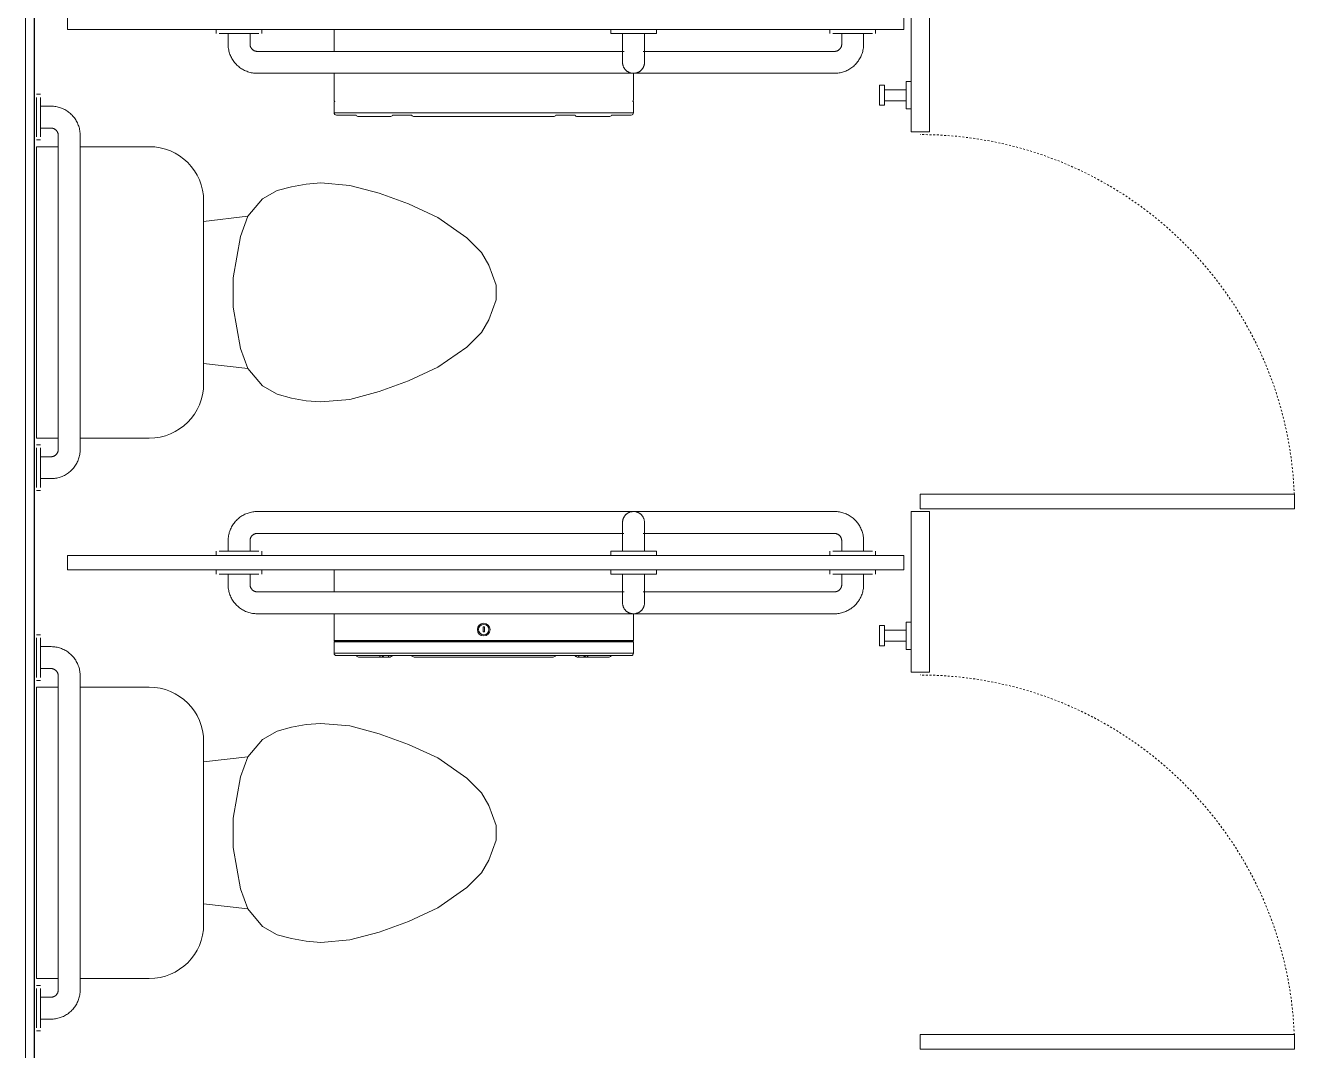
# Model space of a CAD drawing. Header units: inches. Extents: x 0 to 26364, y -23034 to 792.
# Drawn here: x 25521.4 to 25608.3, y -22590.2 to -22520 of the extents above; entities that cross this region are included whole.
import ezdxf

# ---------------------------------------------------------------- set-up
doc = ezdxf.new("R2010")
doc.units = ezdxf.units.IN
doc.header["$MEASUREMENT"] = 0
doc.linetypes.add('Dash', pattern=[0.25, 0.125, -0.125])
doc.linetypes.add('Dash_2_', pattern=[0.25, 0.125, -0.125])
for name, color, linetype, lineweight in [('A-GENM', 13, 'Continuous', 13), ('A-WALL', 113, 'Continuous', 13), ('I-WALL', 2, 'Continuous', 13), ('P-SANR-FIXT', 6, 'Continuous', 13), ('Q-SPCQ', 91, 'Continuous', 13), ('Q-SPCQ-HDLN', 91, 'Dash', 9)]:
    doc.layers.add(name, color=color, linetype=linetype, lineweight=lineweight)

# ---------------------------------------------------------------- blocks, each defined once
blk = doc.blocks.new('Toilet-Domestic-3D - Toilet-Domestic-3D-V36-Egress Plan')
at = {"layer": 'P-SANR-FIXT', "color": 7}
for p, q in [((-9.976, 19.476), (9.976, 19.476)), ((-9.976, 17.976), (-9.976, 19.476)), ((9.976, 19.476), (9.976, 17.975)), ((-9.976, 11.75), (-9.976, 16.476)), ((9.976, 16.477), (9.976, 11.75)), ((6.25, 8.024), (-6.25, 8.024)), ((-4.862, 8.024), (-5.209, 5)), ((4.862, 8.024), (5.209, 5)), ((-3.836, 5.5), (-5.209, 5)), ((-1, 6), (-3.836, 5.5)), ((1, 6), (-1, 6)), ((3.836, 5.5), (1, 6)), ((5.209, 5), (3.836, 5.5)), ((-5.209, 5), (-6.401, 4)), ((6.401, 4), (5.209, 5)), ((-6.401, 4), (-6.968, 3)), ((6.968, 3), (6.401, 4)), ((-6.968, 3), (-7.236, 2)), ((7.236, 2), (6.968, 3)), ((-7.236, 2), (-7.413, 0.996)), ((7.413, 0.996), (7.236, 2)), ((-7.413, 0.996), (-7.5, 0)), ((7.5, 0), (7.413, 0.996)), ((-7.5, 0), (-7.326, -1.992)), ((7.326, -1.992), (7.5, 0)), ((-7.326, -1.992), (-6.788, -4)), ((6.788, -4), (7.326, -1.992)), ((-6.788, -4), (-6.06, -6)), ((6.06, -6), (6.788, -4)), ((-6.06, -6), (-5.127, -8)), ((5.127, -8), (6.06, -6)), ((-5.127, -8), (-3.74, -10)), ((3.74, -10), (5.127, -8)), ((-3.74, -10), (-2.74, -11)), ((2.74, -11), (3.74, -10)), ((-2.74, -11), (-1.874, -11.5)), ((1.874, -11.5), (2.74, -11)), ((-1.874, -11.5), (-0.5, -12)), ((-0.5, -12), (0.5, -12)), ((0.5, -12), (1.874, -11.5))]:
    blk.add_line(p, q, dxfattribs=at)
for centre, start, end in [((-6.25, 11.75), 180, 270), ((6.25, 11.75), 270, 360)]:
    blk.add_arc(centre, 3.726, start, end, dxfattribs=at)
blk = doc.blocks.new('Partition-Floor_Braced-Bradley_Corp-St_Stl-ADA-N_Stalls - ADA _optional_ _ n Standard Stalls-320692-Egress Plan')
at = {"layer": 'Q-SPCQ', "color": 7}
for p, q in [((142.5, -0.875), (141.5, -0.875)), ((141.5, -0.875), (141.5, -58.125)), ((142.5, -58.125), (142.5, -0.875)), ((179.5, -0.875), (178.5, -0.875)), ((178.5, -0.875), (178.5, -58.125)), ((141.5, -58.125), (142.5, -58.125)), ((178.5, -58.125), (179.5, -58.125)), ((134.5, -58.625), (134.5, -59.875)), ((145.5, -58.625), (134.5, -58.625)), ((145.5, -59.875), (145.5, -58.625)), ((180, -58.625), (171.5, -58.625)), ((171.5, -58.625), (171.5, -59.875)), ((109.688, -59.25), (108.688, -59.25)), ((108.688, -59.25), (108.688, -84.874)), ((109.688, -84.874), (109.688, -59.25)), ((134.5, -59.875), (145.5, -59.875)), ((146.688, -59.25), (145.688, -59.25)), ((145.688, -59.25), (145.688, -84.874)), ((146.688, -84.874), (146.688, -59.25)), ((171.5, -59.875), (180, -59.875)), ((108.688, -84.874), (109.688, -84.874)), ((145.688, -84.874), (146.688, -84.874))]:
    blk.add_line(p, q, dxfattribs=at)
at = {"layer": 'Q-SPCQ-HDLN', "color": 250, "linetype": 'Dash_2_'}
for centre in [(108.688, -59.25), (145.688, -59.25)]:
    blk.add_arc(centre, 25.624, 272.20423, 360, dxfattribs=at)
blk = doc.blocks.new('817_Grab_Bars - 8170-001420-V47-Egress Plan')
at = {"layer": 'Q-SPCQ', "color": 7}
for p, q in [((25534.453, -22557.303), (25534.453, -22557.584)), ((25536.015, -22557.584), (25534.662, -22557.584)), ((25535.265, -22557.584), (25535.265, -22558.303)), ((25537.368, -22557.584), (25536.015, -22557.584)), ((25536.765, -22558.303), (25536.765, -22557.584)), ((25537.578, -22557.584), (25537.578, -22557.303)), ((25576.453, -22557.303), (25576.453, -22557.584)), ((25578.015, -22557.584), (25576.662, -22557.584)), ((25577.265, -22557.584), (25577.265, -22558.303)), ((25579.368, -22557.584), (25578.015, -22557.584)), ((25578.765, -22558.303), (25578.765, -22557.584)), ((25579.578, -22557.584), (25579.578, -22557.303)), ((25562.364, -22558.803), (25537.265, -22558.803)), ((25576.765, -22558.803), (25563.675, -22558.803)), ((25537.265, -22560.303), (25576.765, -22560.303))]:
    blk.add_line(p, q, dxfattribs=at)
at = {"layer": 'Q-SPCQ', "color": 7, "flags": 128}
for points in [[(25535.265, -22558.303), (25535.267, -22558.383), (25535.272, -22558.463), (25535.28, -22558.542), (25535.291, -22558.621), (25535.305, -22558.7), (25535.323, -22558.778), (25535.343, -22558.856), (25535.367, -22558.932), (25535.393, -22559.007), (25535.423, -22559.082), (25535.456, -22559.155), (25535.491, -22559.226), (25535.53, -22559.297), (25535.571, -22559.365), (25535.615, -22559.432), (25535.661, -22559.497), (25535.71, -22559.56), (25535.762, -22559.622), (25535.816, -22559.681), (25535.872, -22559.738), (25535.93, -22559.792), (25535.991, -22559.844), (25536.054, -22559.894), (25536.118, -22559.941), (25536.185, -22559.986), (25536.253, -22560.028), (25536.323, -22560.067), (25536.394, -22560.103), (25536.467, -22560.136), (25536.541, -22560.167), (25536.616, -22560.194), (25536.692, -22560.219), (25536.769, -22560.24), (25536.847, -22560.259), (25536.925, -22560.274), (25537.004, -22560.286), (25537.084, -22560.295), (25537.164, -22560.3), (25537.244, -22560.303), (25537.265, -22560.303)], [(25537.265, -22558.803), (25537.245, -22558.802), (25537.225, -22558.801), (25537.205, -22558.799), (25537.186, -22558.796), (25537.166, -22558.793), (25537.146, -22558.788), (25537.127, -22558.783), (25537.108, -22558.777), (25537.089, -22558.771), (25537.071, -22558.763), (25537.052, -22558.755), (25537.034, -22558.746), (25537.017, -22558.737), (25537, -22558.726), (25536.983, -22558.715), (25536.967, -22558.704), (25536.951, -22558.692), (25536.936, -22558.679), (25536.921, -22558.665), (25536.907, -22558.651), (25536.893, -22558.637), (25536.88, -22558.621), (25536.867, -22558.606), (25536.856, -22558.59), (25536.844, -22558.573), (25536.834, -22558.556), (25536.824, -22558.538), (25536.815, -22558.521), (25536.807, -22558.502), (25536.799, -22558.484), (25536.792, -22558.465), (25536.786, -22558.446), (25536.781, -22558.427), (25536.776, -22558.407), (25536.773, -22558.388), (25536.769, -22558.368), (25536.767, -22558.348), (25536.766, -22558.328), (25536.765, -22558.308), (25536.765, -22558.303)], [(25576.765, -22560.303), (25576.845, -22560.301), (25576.925, -22560.296), (25577.005, -22560.288), (25577.084, -22560.277), (25577.163, -22560.263), (25577.241, -22560.245), (25577.318, -22560.225), (25577.394, -22560.201), (25577.47, -22560.175), (25577.544, -22560.145), (25577.617, -22560.112), (25577.689, -22560.077), (25577.759, -22560.038), (25577.828, -22559.997), (25577.895, -22559.953), (25577.96, -22559.907), (25578.023, -22559.858), (25578.084, -22559.806), (25578.143, -22559.752), (25578.2, -22559.696), (25578.255, -22559.638), (25578.307, -22559.577), (25578.356, -22559.514), (25578.404, -22559.45), (25578.448, -22559.383), (25578.49, -22559.315), (25578.529, -22559.245), (25578.565, -22559.174), (25578.599, -22559.101), (25578.629, -22559.028), (25578.657, -22558.952), (25578.681, -22558.876), (25578.703, -22558.799), (25578.721, -22558.721), (25578.736, -22558.643), (25578.748, -22558.564), (25578.757, -22558.484), (25578.763, -22558.404), (25578.765, -22558.324), (25578.765, -22558.303)], [(25577.265, -22558.303), (25577.265, -22558.323), (25577.264, -22558.343), (25577.262, -22558.363), (25577.259, -22558.382), (25577.255, -22558.402), (25577.251, -22558.422), (25577.246, -22558.441), (25577.24, -22558.46), (25577.233, -22558.479), (25577.226, -22558.498), (25577.218, -22558.516), (25577.209, -22558.534), (25577.199, -22558.551), (25577.189, -22558.568), (25577.178, -22558.585), (25577.166, -22558.601), (25577.154, -22558.617), (25577.141, -22558.633), (25577.128, -22558.647), (25577.114, -22558.661), (25577.099, -22558.675), (25577.084, -22558.688), (25577.068, -22558.701), (25577.052, -22558.712), (25577.035, -22558.724), (25577.018, -22558.734), (25577.001, -22558.744), (25576.983, -22558.753), (25576.965, -22558.761), (25576.946, -22558.769), (25576.928, -22558.776), (25576.909, -22558.782), (25576.889, -22558.787), (25576.87, -22558.792), (25576.85, -22558.796), (25576.83, -22558.799), (25576.811, -22558.801), (25576.791, -22558.802), (25576.771, -22558.803), (25576.765, -22558.803)]]:
    blk.add_lwpolyline(points, dxfattribs=at)
blk = doc.blocks.new('817_Grab_Bars - 8170-001420-V39-Egress Plan')
at = {"layer": 'Q-SPCQ', "color": 7}
for p, q in [((25574.765, -22688.303), (25535.265, -22688.303)), ((25533.265, -22690.303), (25533.265, -22691.022)), ((25534.765, -22691.022), (25534.765, -22690.303)), ((25535.265, -22689.803), (25560.356, -22689.803)), ((25561.666, -22689.803), (25574.765, -22689.803)), ((25575.265, -22690.303), (25575.265, -22691.022)), ((25576.765, -22691.022), (25576.765, -22690.303)), ((25532.453, -22691.022), (25532.453, -22691.303)), ((25532.662, -22691.022), (25534.015, -22691.022)), ((25534.015, -22691.022), (25535.368, -22691.022)), ((25535.578, -22691.303), (25535.578, -22691.022)), ((25574.453, -22691.022), (25574.453, -22691.303)), ((25574.662, -22691.022), (25576.015, -22691.022)), ((25576.015, -22691.022), (25577.368, -22691.022)), ((25577.578, -22691.303), (25577.578, -22691.022))]:
    blk.add_line(p, q, dxfattribs=at)
at = {"layer": 'Q-SPCQ', "color": 7, "flags": 128}
for points in [[(25535.265, -22688.303), (25535.185, -22688.304), (25535.105, -22688.309), (25535.026, -22688.317), (25534.947, -22688.328), (25534.868, -22688.343), (25534.79, -22688.36), (25534.713, -22688.381), (25534.636, -22688.404), (25534.561, -22688.431), (25534.486, -22688.461), (25534.413, -22688.493), (25534.342, -22688.529), (25534.271, -22688.567), (25534.203, -22688.608), (25534.136, -22688.652), (25534.071, -22688.699), (25534.008, -22688.748), (25533.946, -22688.799), (25533.887, -22688.853), (25533.831, -22688.909), (25533.776, -22688.968), (25533.724, -22689.029), (25533.674, -22689.091), (25533.627, -22689.156), (25533.582, -22689.222), (25533.54, -22689.29), (25533.501, -22689.36), (25533.465, -22689.431), (25533.432, -22689.504), (25533.401, -22689.578), (25533.374, -22689.653), (25533.349, -22689.729), (25533.328, -22689.806), (25533.309, -22689.884), (25533.294, -22689.963), (25533.282, -22690.042), (25533.273, -22690.121), (25533.268, -22690.201), (25533.265, -22690.281), (25533.265, -22690.303)], [(25576.765, -22690.303), (25576.764, -22690.223), (25576.759, -22690.143), (25576.751, -22690.063), (25576.74, -22689.984), (25576.725, -22689.905), (25576.708, -22689.827), (25576.687, -22689.75), (25576.664, -22689.674), (25576.637, -22689.598), (25576.607, -22689.524), (25576.575, -22689.451), (25576.539, -22689.379), (25576.501, -22689.309), (25576.46, -22689.24), (25576.416, -22689.174), (25576.369, -22689.108), (25576.32, -22689.045), (25576.269, -22688.984), (25576.215, -22688.925), (25576.159, -22688.868), (25576.1, -22688.814), (25576.04, -22688.761), (25575.977, -22688.712), (25575.912, -22688.664), (25575.846, -22688.62), (25575.778, -22688.578), (25575.708, -22688.539), (25575.637, -22688.503), (25575.564, -22688.469), (25575.49, -22688.439), (25575.415, -22688.411), (25575.339, -22688.387), (25575.262, -22688.365), (25575.184, -22688.347), (25575.105, -22688.332), (25575.026, -22688.32), (25574.947, -22688.311), (25574.867, -22688.305), (25574.787, -22688.303), (25574.765, -22688.303)], [(25534.765, -22690.303), (25534.766, -22690.283), (25534.767, -22690.263), (25534.769, -22690.243), (25534.772, -22690.223), (25534.775, -22690.203), (25534.78, -22690.184), (25534.785, -22690.165), (25534.791, -22690.146), (25534.797, -22690.127), (25534.805, -22690.108), (25534.813, -22690.09), (25534.822, -22690.072), (25534.831, -22690.054), (25534.842, -22690.037), (25534.853, -22690.02), (25534.864, -22690.004), (25534.876, -22689.988), (25534.889, -22689.973), (25534.903, -22689.958), (25534.917, -22689.944), (25534.931, -22689.93), (25534.947, -22689.917), (25534.962, -22689.905), (25534.978, -22689.893), (25534.995, -22689.882), (25535.012, -22689.872), (25535.03, -22689.862), (25535.047, -22689.853), (25535.066, -22689.844), (25535.084, -22689.837), (25535.103, -22689.83), (25535.122, -22689.824), (25535.141, -22689.818), (25535.161, -22689.814), (25535.18, -22689.81), (25535.2, -22689.807), (25535.22, -22689.805), (25535.24, -22689.803), (25535.26, -22689.803), (25535.265, -22689.803)], [(25574.765, -22689.803), (25574.785, -22689.803), (25574.805, -22689.804), (25574.825, -22689.806), (25574.845, -22689.809), (25574.865, -22689.813), (25574.884, -22689.817), (25574.903, -22689.822), (25574.923, -22689.828), (25574.941, -22689.835), (25574.96, -22689.842), (25574.978, -22689.85), (25574.996, -22689.859), (25575.014, -22689.869), (25575.031, -22689.879), (25575.048, -22689.89), (25575.064, -22689.902), (25575.08, -22689.914), (25575.095, -22689.927), (25575.11, -22689.94), (25575.124, -22689.954), (25575.138, -22689.969), (25575.151, -22689.984), (25575.163, -22690), (25575.175, -22690.016), (25575.186, -22690.033), (25575.196, -22690.05), (25575.206, -22690.067), (25575.215, -22690.085), (25575.224, -22690.103), (25575.231, -22690.122), (25575.238, -22690.14), (25575.244, -22690.159), (25575.25, -22690.179), (25575.254, -22690.198), (25575.258, -22690.218), (25575.261, -22690.238), (25575.263, -22690.257), (25575.265, -22690.277), (25575.265, -22690.297), (25575.265, -22690.303)]]:
    blk.add_lwpolyline(points, dxfattribs=at)
blk = doc.blocks.new('817_Grab_Bars - 8170-001420-V48-Egress Plan')
at = {"layer": 'Q-SPCQ', "color": 7}
for p, q in [((25534.453, -22520.303), (25534.453, -22520.584)), ((25537.578, -22520.584), (25537.578, -22520.303)), ((25576.453, -22520.303), (25576.453, -22520.584)), ((25579.578, -22520.584), (25579.578, -22520.303)), ((25536.015, -22520.584), (25534.662, -22520.584)), ((25535.265, -22520.584), (25535.265, -22521.303)), ((25537.368, -22520.584), (25536.015, -22520.584)), ((25536.765, -22521.303), (25536.765, -22520.584)), ((25578.015, -22520.584), (25576.662, -22520.584)), ((25577.265, -22520.584), (25577.265, -22521.303)), ((25579.368, -22520.584), (25578.015, -22520.584)), ((25578.765, -22521.303), (25578.765, -22520.584)), ((25562.364, -22521.803), (25537.265, -22521.803)), ((25576.765, -22521.803), (25563.675, -22521.803)), ((25537.265, -22523.303), (25576.765, -22523.303))]:
    blk.add_line(p, q, dxfattribs=at)
at = {"layer": 'Q-SPCQ', "color": 7, "flags": 128}
for points in [[(25535.265, -22521.303), (25535.267, -22521.383), (25535.272, -22521.463), (25535.28, -22521.542), (25535.291, -22521.621), (25535.305, -22521.7), (25535.323, -22521.778), (25535.343, -22521.856), (25535.367, -22521.932), (25535.393, -22522.007), (25535.423, -22522.082), (25535.456, -22522.155), (25535.491, -22522.226), (25535.53, -22522.297), (25535.571, -22522.365), (25535.615, -22522.432), (25535.661, -22522.497), (25535.71, -22522.56), (25535.762, -22522.622), (25535.816, -22522.681), (25535.872, -22522.738), (25535.93, -22522.792), (25535.991, -22522.844), (25536.054, -22522.894), (25536.118, -22522.941), (25536.185, -22522.986), (25536.253, -22523.028), (25536.323, -22523.067), (25536.394, -22523.103), (25536.467, -22523.136), (25536.541, -22523.167), (25536.616, -22523.194), (25536.692, -22523.219), (25536.769, -22523.24), (25536.847, -22523.259), (25536.925, -22523.274), (25537.004, -22523.286), (25537.084, -22523.295), (25537.164, -22523.3), (25537.244, -22523.303), (25537.265, -22523.303)], [(25537.265, -22521.803), (25537.245, -22521.802), (25537.225, -22521.801), (25537.205, -22521.799), (25537.186, -22521.796), (25537.166, -22521.793), (25537.146, -22521.788), (25537.127, -22521.783), (25537.108, -22521.777), (25537.089, -22521.771), (25537.071, -22521.763), (25537.052, -22521.755), (25537.034, -22521.746), (25537.017, -22521.737), (25537, -22521.726), (25536.983, -22521.715), (25536.967, -22521.704), (25536.951, -22521.692), (25536.936, -22521.679), (25536.921, -22521.665), (25536.907, -22521.651), (25536.893, -22521.637), (25536.88, -22521.621), (25536.867, -22521.606), (25536.856, -22521.59), (25536.844, -22521.573), (25536.834, -22521.556), (25536.824, -22521.538), (25536.815, -22521.521), (25536.807, -22521.502), (25536.799, -22521.484), (25536.792, -22521.465), (25536.786, -22521.446), (25536.781, -22521.427), (25536.776, -22521.407), (25536.773, -22521.388), (25536.769, -22521.368), (25536.767, -22521.348), (25536.766, -22521.328), (25536.765, -22521.308), (25536.765, -22521.303)], [(25576.765, -22523.303), (25576.845, -22523.301), (25576.925, -22523.296), (25577.005, -22523.288), (25577.084, -22523.277), (25577.163, -22523.263), (25577.241, -22523.245), (25577.318, -22523.225), (25577.394, -22523.201), (25577.47, -22523.175), (25577.544, -22523.145), (25577.617, -22523.112), (25577.689, -22523.077), (25577.759, -22523.038), (25577.828, -22522.997), (25577.895, -22522.953), (25577.96, -22522.907), (25578.023, -22522.858), (25578.084, -22522.806), (25578.143, -22522.752), (25578.2, -22522.696), (25578.255, -22522.638), (25578.307, -22522.577), (25578.356, -22522.514), (25578.404, -22522.45), (25578.448, -22522.383), (25578.49, -22522.315), (25578.529, -22522.245), (25578.565, -22522.174), (25578.599, -22522.101), (25578.629, -22522.028), (25578.657, -22521.952), (25578.681, -22521.876), (25578.703, -22521.799), (25578.721, -22521.721), (25578.736, -22521.643), (25578.748, -22521.564), (25578.757, -22521.484), (25578.763, -22521.404), (25578.765, -22521.324), (25578.765, -22521.303)], [(25577.265, -22521.303), (25577.265, -22521.323), (25577.264, -22521.343), (25577.262, -22521.363), (25577.259, -22521.382), (25577.255, -22521.402), (25577.251, -22521.422), (25577.246, -22521.441), (25577.24, -22521.46), (25577.233, -22521.479), (25577.226, -22521.498), (25577.218, -22521.516), (25577.209, -22521.534), (25577.199, -22521.551), (25577.189, -22521.568), (25577.178, -22521.585), (25577.166, -22521.601), (25577.154, -22521.617), (25577.141, -22521.633), (25577.128, -22521.647), (25577.114, -22521.661), (25577.099, -22521.675), (25577.084, -22521.688), (25577.068, -22521.701), (25577.052, -22521.712), (25577.035, -22521.724), (25577.018, -22521.734), (25577.001, -22521.744), (25576.983, -22521.753), (25576.965, -22521.761), (25576.946, -22521.769), (25576.928, -22521.776), (25576.909, -22521.782), (25576.889, -22521.787), (25576.87, -22521.792), (25576.85, -22521.796), (25576.83, -22521.799), (25576.811, -22521.801), (25576.791, -22521.802), (25576.771, -22521.803), (25576.765, -22521.803)]]:
    blk.add_lwpolyline(points, dxfattribs=at)
blk = doc.blocks.new('Dispenser-Toilet_Tissue-Frost_Products_LTD_-Jumbo-169 - Steel-Brushed-Stainless_Steel-39538-Egress Plan')
at = {"layer": 'Q-SPCQ', "color": 7}
for p, q in [((25473.611, -22685.343), (25471.44, -22685.343)), ((25484.77, -22685.343), (25475.263, -22685.343)), ((25488.593, -22685.343), (25486.422, -22685.343)), ((25490.264, -22685.603), (25469.767, -22685.603)), ((25469.767, -22685.603), (25469.767, -22686.372)), ((25471.279, -22685.443), (25469.927, -22685.443)), ((25488.754, -22685.443), (25471.279, -22685.443)), ((25475.079, -22685.443), (25473.772, -22685.443)), ((25486.261, -22685.443), (25484.954, -22685.443)), ((25490.107, -22685.443), (25488.754, -22685.443)), ((25490.264, -22686.372), (25490.264, -22685.603)), ((25469.767, -22686.372), (25469.827, -22686.372)), ((25469.767, -22686.463), (25490.264, -22686.463)), ((25469.767, -22686.463), (25469.767, -22688.328)), ((25469.827, -22686.372), (25490.207, -22686.372)), ((25469.827, -22686.372), (25469.827, -22686.403)), ((25490.207, -22686.403), (25469.827, -22686.403)), ((25480.057, -22687.063), (25479.975, -22687.063)), ((25479.975, -22687.063), (25479.975, -22687.4)), ((25480.057, -22687.4), (25480.057, -22687.063)), ((25490.207, -22686.403), (25490.207, -22686.372)), ((25490.207, -22686.372), (25490.264, -22686.372)), ((25490.264, -22688.303), (25490.264, -22686.463)), ((25479.975, -22687.4), (25480.057, -22687.4)), ((25490.264, -22691.303), (25490.264, -22689.799))]:
    blk.add_line(p, q, dxfattribs=at)
for radius in [0.438, 0.358]:
    blk.add_circle((25480.017, -22687.221), radius, dxfattribs=at)
for centre, radius, start, end in [((25471.44, -22685.523), 0.18, 90, 153.6122), ((25472.993, -22685.458), 0.118, 100.8116, 172.35689), ((25472.99, -22685.493), 0.151, 19.63407, 87.32096), ((25473.013, -22685.493), 0.151, 19.63407, 86.83311), ((25473.021, -22685.523), 0.18, 26.3878, 90), ((25473.593, -22685.46), 0.119, 100.04014, 171.51951), ((25473.593, -22685.493), 0.151, 19.63407, 87.32096), ((25473.601, -22685.493), 0.151, 19.63407, 87.32096), ((25473.611, -22685.523), 0.18, 26.3878, 90), ((25475.263, -22685.563), 0.22, 90, 146.94427), ((25484.77, -22685.563), 0.22, 33.05573, 90), ((25486.422, -22685.523), 0.18, 90, 153.6122), ((25486.432, -22685.493), 0.151, 92.67904, 160.36593), ((25486.441, -22685.493), 0.151, 92.67904, 160.36593), ((25486.44, -22685.46), 0.119, 8.48049, 79.95986), ((25487.012, -22685.523), 0.18, 90, 153.60843), ((25487.02, -22685.493), 0.151, 93.16673, 160.37261), ((25487.043, -22685.493), 0.151, 92.67904, 160.36528), ((25487.04, -22685.458), 0.118, 7.64311, 79.1884), ((25488.593, -22685.523), 0.18, 26.3878, 90), ((25469.927, -22685.603), 0.16, 90, 180), ((25490.104, -22685.603), 0.16, 0, 89.00189), ((25469.827, -22686.463), 0.06, 90, 180), ((25490.204, -22686.463), 0.0601, 0, 87.31847)]:
    blk.add_arc(centre, radius, start, end, dxfattribs=at)
blk = doc.blocks.new('Dispenser-Toilet_Tissue-Frost_Products_LTD_-Jumbo-169 - Steel-Brushed-Stainless_Steel-V51-Egress Plan')
at = {"layer": 'Q-SPCQ', "color": 7}
for p, q in [((25542.517, -22521.803), (25542.517, -22520.303)), ((25542.517, -22525.143), (25542.517, -22523.303)), ((25563.014, -22523.277), (25563.014, -22525.143)), ((25542.517, -22526.003), (25542.517, -22525.234)), ((25542.517, -22525.234), (25542.577, -22525.234)), ((25542.577, -22525.234), (25542.577, -22525.203)), ((25562.957, -22525.203), (25562.957, -22525.234)), ((25562.957, -22525.234), (25563.014, -22525.234)), ((25563.014, -22525.234), (25563.014, -22526.003)), ((25563.014, -22526.003), (25542.517, -22526.003)), ((25544.029, -22526.163), (25542.677, -22526.163)), ((25546.361, -22526.263), (25544.19, -22526.263)), ((25547.829, -22526.163), (25546.522, -22526.163)), ((25557.52, -22526.263), (25548.013, -22526.263)), ((25559.011, -22526.163), (25557.704, -22526.163)), ((25561.343, -22526.263), (25559.172, -22526.263)), ((25562.857, -22526.163), (25561.504, -22526.163))]:
    blk.add_line(p, q, dxfattribs=at)
for centre, radius, start, end in [((25542.577, -22525.143), 0.06, 180, 270), ((25562.954, -22525.143), 0.0601, 272.68153, 0), ((25542.677, -22526.003), 0.16, 180, 270), ((25544.19, -22526.083), 0.18, 206.3878, 270), ((25546.361, -22526.083), 0.18, 270, 333.6122), ((25548.013, -22526.043), 0.22, 213.05573, 270), ((25557.52, -22526.043), 0.22, 270, 326.94427), ((25559.172, -22526.083), 0.18, 206.3878, 270), ((25561.343, -22526.083), 0.18, 270, 333.6122), ((25562.854, -22526.003), 0.16, 270.99811, 0)]:
    blk.add_arc(centre, radius, start, end, dxfattribs=at)
blk = doc.blocks.new('817_Grab_Bars - 8170-001240-V56-Egress Plan')
at = {"layer": 'Q-SPCQ', "color": 7}
for p, q in [((25522.421, -22561.74), (25522.14, -22561.74)), ((25522.14, -22563.303), (25522.14, -22561.95)), ((25522.421, -22561.95), (25522.421, -22563.303)), ((25523.14, -22562.553), (25522.421, -22562.553)), ((25522.14, -22564.656), (25522.14, -22563.303)), ((25522.421, -22563.303), (25522.421, -22564.656)), ((25522.421, -22564.053), (25523.14, -22564.053)), ((25523.64, -22564.553), (25523.64, -22586.053)), ((25525.14, -22586.053), (25525.14, -22564.553)), ((25522.14, -22564.865), (25522.421, -22564.865)), ((25522.421, -22585.74), (25522.14, -22585.74)), ((25522.14, -22587.303), (25522.14, -22585.95)), ((25522.421, -22585.95), (25522.421, -22587.303)), ((25523.14, -22586.553), (25522.421, -22586.553)), ((25522.14, -22588.656), (25522.14, -22587.303)), ((25522.421, -22587.303), (25522.421, -22588.656)), ((25522.421, -22588.053), (25523.14, -22588.053)), ((25522.14, -22588.865), (25522.421, -22588.865))]:
    blk.add_line(p, q, dxfattribs=at)
at = {"layer": 'Q-SPCQ', "color": 7, "flags": 128}
for points in [[(25525.14, -22564.553), (25525.139, -22564.473), (25525.134, -22564.393), (25525.126, -22564.313), (25525.115, -22564.234), (25525.1, -22564.155), (25525.083, -22564.077), (25525.062, -22564), (25525.039, -22563.924), (25525.012, -22563.848), (25524.982, -22563.774), (25524.95, -22563.701), (25524.914, -22563.629), (25524.876, -22563.559), (25524.835, -22563.49), (25524.791, -22563.424), (25524.744, -22563.358), (25524.695, -22563.295), (25524.644, -22563.234), (25524.59, -22563.175), (25524.534, -22563.118), (25524.475, -22563.064), (25524.415, -22563.011), (25524.352, -22562.962), (25524.287, -22562.914), (25524.221, -22562.87), (25524.153, -22562.828), (25524.083, -22562.789), (25524.012, -22562.753), (25523.939, -22562.719), (25523.865, -22562.689), (25523.79, -22562.661), (25523.714, -22562.637), (25523.637, -22562.615), (25523.559, -22562.597), (25523.48, -22562.582), (25523.401, -22562.57), (25523.322, -22562.561), (25523.242, -22562.555), (25523.162, -22562.553), (25523.14, -22562.553)], [(25523.14, -22564.053), (25523.16, -22564.053), (25523.18, -22564.054), (25523.2, -22564.056), (25523.22, -22564.059), (25523.24, -22564.063), (25523.259, -22564.067), (25523.278, -22564.072), (25523.298, -22564.078), (25523.316, -22564.085), (25523.335, -22564.092), (25523.353, -22564.1), (25523.371, -22564.109), (25523.389, -22564.119), (25523.406, -22564.129), (25523.423, -22564.14), (25523.439, -22564.152), (25523.455, -22564.164), (25523.47, -22564.177), (25523.485, -22564.19), (25523.499, -22564.204), (25523.513, -22564.219), (25523.526, -22564.234), (25523.538, -22564.25), (25523.55, -22564.266), (25523.561, -22564.283), (25523.571, -22564.3), (25523.581, -22564.317), (25523.59, -22564.335), (25523.599, -22564.353), (25523.606, -22564.372), (25523.613, -22564.39), (25523.619, -22564.409), (25523.625, -22564.429), (25523.629, -22564.448), (25523.633, -22564.468), (25523.636, -22564.488), (25523.638, -22564.507), (25523.64, -22564.527), (25523.64, -22564.547), (25523.64, -22564.553)], [(25523.14, -22588.053), (25523.22, -22588.051), (25523.3, -22588.046), (25523.38, -22588.038), (25523.459, -22588.027), (25523.538, -22588.013), (25523.616, -22587.995), (25523.693, -22587.975), (25523.769, -22587.951), (25523.845, -22587.925), (25523.919, -22587.895), (25523.992, -22587.862), (25524.064, -22587.827), (25524.134, -22587.788), (25524.203, -22587.747), (25524.27, -22587.703), (25524.335, -22587.657), (25524.398, -22587.608), (25524.459, -22587.556), (25524.518, -22587.502), (25524.575, -22587.446), (25524.63, -22587.388), (25524.682, -22587.327), (25524.731, -22587.264), (25524.779, -22587.2), (25524.823, -22587.133), (25524.865, -22587.065), (25524.904, -22586.995), (25524.94, -22586.924), (25524.974, -22586.851), (25525.004, -22586.778), (25525.032, -22586.702), (25525.056, -22586.626), (25525.078, -22586.549), (25525.096, -22586.471), (25525.111, -22586.393), (25525.123, -22586.314), (25525.132, -22586.234), (25525.138, -22586.154), (25525.14, -22586.074), (25525.14, -22586.053)], [(25523.64, -22586.053), (25523.64, -22586.073), (25523.639, -22586.093), (25523.637, -22586.113), (25523.634, -22586.132), (25523.63, -22586.152), (25523.626, -22586.172), (25523.621, -22586.191), (25523.615, -22586.21), (25523.608, -22586.229), (25523.601, -22586.248), (25523.593, -22586.266), (25523.584, -22586.284), (25523.574, -22586.301), (25523.564, -22586.318), (25523.553, -22586.335), (25523.541, -22586.351), (25523.529, -22586.367), (25523.516, -22586.383), (25523.503, -22586.397), (25523.489, -22586.411), (25523.474, -22586.425), (25523.459, -22586.438), (25523.443, -22586.451), (25523.427, -22586.462), (25523.41, -22586.474), (25523.393, -22586.484), (25523.376, -22586.494), (25523.358, -22586.503), (25523.34, -22586.511), (25523.321, -22586.519), (25523.303, -22586.526), (25523.284, -22586.532), (25523.264, -22586.537), (25523.245, -22586.542), (25523.225, -22586.546), (25523.205, -22586.549), (25523.186, -22586.551), (25523.166, -22586.552), (25523.146, -22586.553), (25523.14, -22586.553)]]:
    blk.add_lwpolyline(points, dxfattribs=at)
blk = doc.blocks.new('817_Grab_Bars - 8170-001180-25756-Egress Plan')
at = {"layer": 'Q-SPCQ', "color": 7}
for p, q in [((25469.015, -22690.303), (25469.015, -22691.022)), ((25469.015, -22690.303), (25469.015, -22691.022)), ((25470.515, -22691.022), (25470.515, -22690.303)), ((25470.515, -22691.022), (25470.515, -22690.303)), ((25468.203, -22691.022), (25468.203, -22691.303)), ((25468.203, -22691.022), (25468.203, -22691.303)), ((25468.203, -22691.022), (25471.328, -22691.022)), ((25468.412, -22691.022), (25468.203, -22691.022)), ((25468.203, -22691.022), (25468.412, -22691.022)), ((25468.412, -22691.022), (25468.203, -22691.022)), ((25471.328, -22691.303), (25471.328, -22691.022)), ((25471.328, -22691.303), (25471.328, -22691.022))]:
    blk.add_line(p, q, dxfattribs=at)
at = {"layer": 'Q-SPCQ', "color": 7, "flags": 128}
for points in [[(25469.015, -22689.053), (25469.016, -22689.023), (25469.018, -22688.993), (25469.021, -22688.963), (25469.025, -22688.933), (25469.03, -22688.904), (25469.037, -22688.875), (25469.044, -22688.846), (25469.053, -22688.817), (25469.063, -22688.789), (25469.074, -22688.761), (25469.087, -22688.733), (25469.1, -22688.706), (25469.114, -22688.68), (25469.13, -22688.654), (25469.146, -22688.629), (25469.164, -22688.605), (25469.182, -22688.581), (25469.201, -22688.558), (25469.222, -22688.536), (25469.243, -22688.515), (25469.265, -22688.494), (25469.287, -22688.475), (25469.311, -22688.456), (25469.335, -22688.438), (25469.36, -22688.422), (25469.386, -22688.406), (25469.412, -22688.391), (25469.438, -22688.378), (25469.466, -22688.365), (25469.493, -22688.354), (25469.522, -22688.343), (25469.55, -22688.334), (25469.579, -22688.326), (25469.608, -22688.319), (25469.638, -22688.314), (25469.667, -22688.309), (25469.697, -22688.306), (25469.727, -22688.304), (25469.757, -22688.303), (25469.765, -22688.303)], [(25469.765, -22688.303), (25469.795, -22688.303), (25469.825, -22688.305), (25469.855, -22688.308), (25469.885, -22688.312), (25469.914, -22688.318), (25469.944, -22688.324), (25469.972, -22688.332), (25470.001, -22688.341), (25470.029, -22688.351), (25470.057, -22688.362), (25470.085, -22688.374), (25470.112, -22688.388), (25470.138, -22688.402), (25470.164, -22688.417), (25470.189, -22688.434), (25470.213, -22688.451), (25470.237, -22688.47), (25470.26, -22688.489), (25470.282, -22688.509), (25470.303, -22688.53), (25470.324, -22688.552), (25470.343, -22688.575), (25470.362, -22688.598), (25470.38, -22688.623), (25470.396, -22688.648), (25470.412, -22688.673), (25470.427, -22688.699), (25470.44, -22688.726), (25470.453, -22688.753), (25470.464, -22688.781), (25470.475, -22688.809), (25470.484, -22688.838), (25470.492, -22688.867), (25470.499, -22688.896), (25470.504, -22688.925), (25470.509, -22688.955), (25470.512, -22688.985), (25470.514, -22689.015), (25470.515, -22689.045), (25470.515, -22689.053)], [(25469.015, -22689.053), (25469.015, -22689.054), (25469.015, -22689.057), (25469.015, -22689.062), (25469.015, -22689.069), (25469.015, -22689.078), (25469.015, -22689.089), (25469.015, -22689.101), (25469.015, -22689.116), (25469.015, -22689.133), (25469.015, -22689.151), (25469.015, -22689.172), (25469.015, -22689.194), (25469.015, -22689.218), (25469.015, -22689.244), (25469.015, -22689.271), (25469.015, -22689.3), (25469.015, -22689.331), (25469.015, -22689.363), (25469.015, -22689.397), (25469.015, -22689.432), (25469.015, -22689.468), (25469.015, -22689.506), (25469.015, -22689.546), (25469.015, -22689.586), (25469.015, -22689.627), (25469.015, -22689.67), (25469.015, -22689.714), (25469.015, -22689.758), (25469.015, -22689.804), (25469.015, -22689.85), (25469.015, -22689.897), (25469.015, -22689.944), (25469.015, -22689.993), (25469.015, -22690.041), (25469.015, -22690.09), (25469.015, -22690.14), (25469.015, -22690.189), (25469.015, -22690.239), (25469.015, -22690.289), (25469.015, -22690.303)], [(25469.015, -22690.303), (25469.015, -22690.253), (25469.015, -22690.203), (25469.015, -22690.153), (25469.015, -22690.104), (25469.015, -22690.054), (25469.015, -22690.006), (25469.015, -22689.957), (25469.015, -22689.91), (25469.015, -22689.862), (25469.015, -22689.816), (25469.015, -22689.77), (25469.015, -22689.726), (25469.015, -22689.682), (25469.015, -22689.639), (25469.015, -22689.597), (25469.015, -22689.556), (25469.015, -22689.517), (25469.015, -22689.479), (25469.015, -22689.442), (25469.015, -22689.406), (25469.015, -22689.372), (25469.015, -22689.339), (25469.015, -22689.308), (25469.015, -22689.279), (25469.015, -22689.251), (25469.015, -22689.225), (25469.015, -22689.2), (25469.015, -22689.178), (25469.015, -22689.157), (25469.015, -22689.138), (25469.015, -22689.121), (25469.015, -22689.105), (25469.015, -22689.092), (25469.015, -22689.08), (25469.015, -22689.071), (25469.015, -22689.063), (25469.015, -22689.058), (25469.015, -22689.054), (25469.015, -22689.053)], [(25470.515, -22690.303), (25470.515, -22690.253), (25470.515, -22690.203), (25470.515, -22690.153), (25470.515, -22690.104), (25470.515, -22690.054), (25470.515, -22690.006), (25470.515, -22689.957), (25470.515, -22689.91), (25470.515, -22689.862), (25470.515, -22689.816), (25470.515, -22689.77), (25470.515, -22689.726), (25470.515, -22689.682), (25470.515, -22689.639), (25470.515, -22689.597), (25470.515, -22689.556), (25470.515, -22689.517), (25470.515, -22689.479), (25470.515, -22689.442), (25470.515, -22689.406), (25470.515, -22689.372), (25470.515, -22689.339), (25470.515, -22689.308), (25470.515, -22689.279), (25470.515, -22689.251), (25470.515, -22689.225), (25470.515, -22689.2), (25470.515, -22689.178), (25470.515, -22689.157), (25470.515, -22689.138), (25470.515, -22689.121), (25470.515, -22689.105), (25470.515, -22689.092), (25470.515, -22689.08), (25470.515, -22689.071), (25470.515, -22689.063), (25470.515, -22689.058), (25470.515, -22689.054), (25470.515, -22689.053)], [(25470.515, -22689.053), (25470.515, -22689.054), (25470.515, -22689.057), (25470.515, -22689.062), (25470.515, -22689.069), (25470.515, -22689.078), (25470.515, -22689.089), (25470.515, -22689.101), (25470.515, -22689.116), (25470.515, -22689.133), (25470.515, -22689.151), (25470.515, -22689.172), (25470.515, -22689.194), (25470.515, -22689.218), (25470.515, -22689.244), (25470.515, -22689.271), (25470.515, -22689.3), (25470.515, -22689.331), (25470.515, -22689.363), (25470.515, -22689.397), (25470.515, -22689.432), (25470.515, -22689.468), (25470.515, -22689.506), (25470.515, -22689.546), (25470.515, -22689.586), (25470.515, -22689.627), (25470.515, -22689.67), (25470.515, -22689.714), (25470.515, -22689.758), (25470.515, -22689.804), (25470.515, -22689.85), (25470.515, -22689.897), (25470.515, -22689.944), (25470.515, -22689.993), (25470.515, -22690.041), (25470.515, -22690.09), (25470.515, -22690.14), (25470.515, -22690.189), (25470.515, -22690.239), (25470.515, -22690.289), (25470.515, -22690.303)]]:
    blk.add_lwpolyline(points, dxfattribs=at)
blk = doc.blocks.new('Robe_hook_5552 - Coat_hook_5552-V58-Egress Plan')
at = {"layer": 'A-GENM', "color": 7}
for p, q in [((-0.937, 0), (-0.937, -0.35)), ((-0.937, -0.35), (0.938, -0.35)), ((-0.375, -1.813), (-0.375, -0.35)), ((0.375, -1.813), (0.375, -0.35)), ((0.938, -0.35), (0.938, 0)), ((-0.688, -2.163), (-0.688, -1.813)), ((-0.688, -1.813), (0.688, -1.813)), ((0.688, -2.163), (-0.688, -2.163)), ((0.688, -1.813), (0.688, -2.163))]:
    blk.add_line(p, q, dxfattribs=at)
blk = doc.blocks.new('Locker Rooms and Restrooms_rvt-1-Egress Plan')
at = {"layer": 'A-WALL', "color": 250, "lineweight": 9}
blk.add_line((25521.39, -22435.178), (25521.39, -22691.303), dxfattribs=at)
at = {"layer": 'I-WALL', "color": 10, "lineweight": 25}
blk.add_line((25522.015, -22691.303), (25522.015, -22435.178), dxfattribs=at)
at = {"lineweight": 13}
for name, p, rotation in [('Partition-Floor_Braced-Bradley_Corp-St_Stl-ADA-N_Stalls - ADA _optional_ _ n Standard Stalls-320692-Egress Plan', (25523.39, -22698.803), 90.00000000000044), ('817_Grab_Bars - 8170-001180-25756-Egress Plan', (51032.78, -45211.606), 180), ('Robe_hook_5552 - Coat_hook_5552-V58-Egress Plan', (25582.016, -22524.803), 269.9999999999997), ('Toilet-Domestic-3D - Toilet-Domestic-3D-V36-Egress Plan', (25541.616, -22538.303), 89.99999999999991), ('Dispenser-Toilet_Tissue-Frost_Products_LTD_-Jumbo-169 - Steel-Brushed-Stainless_Steel-39538-Egress Plan', (51032.78, -45248.606), 180), ('817_Grab_Bars - 8170-001180-25756-Egress Plan', (51032.78, -45248.606), 180), ('Robe_hook_5552 - Coat_hook_5552-V58-Egress Plan', (25582.016, -22561.803), 269.9999999999997), ('Toilet-Domestic-3D - Toilet-Domestic-3D-V36-Egress Plan', (25541.616, -22575.303), 89.99999999999991)]:
    blk.add_blockref(name, p, dxfattribs=dict(at, rotation=rotation))
for name, p in [('817_Grab_Bars - 8170-001420-V48-Egress Plan', (0, 0)), ('Dispenser-Toilet_Tissue-Frost_Products_LTD_-Jumbo-169 - Steel-Brushed-Stainless_Steel-V51-Egress Plan', (0, 0)), ('817_Grab_Bars - 8170-001240-V56-Egress Plan', (0, 37)), ('817_Grab_Bars - 8170-001420-V39-Egress Plan', (2, 135)), ('817_Grab_Bars - 8170-001180-25756-Egress Plan', (93.25, 135)), ('817_Grab_Bars - 8170-001420-V47-Egress Plan', (0, 0)), ('817_Grab_Bars - 8170-001240-V56-Egress Plan', (0, 0))]:
    blk.add_blockref(name, p, dxfattribs=at)

msp = doc.modelspace()

# ---------------------------------------------------------------- block references
at = {"lineweight": 5}
msp.add_blockref('Locker Rooms and Restrooms_rvt-1-Egress Plan', (0, 0), dxfattribs=at)

doc.saveas('drawing.dxf')
